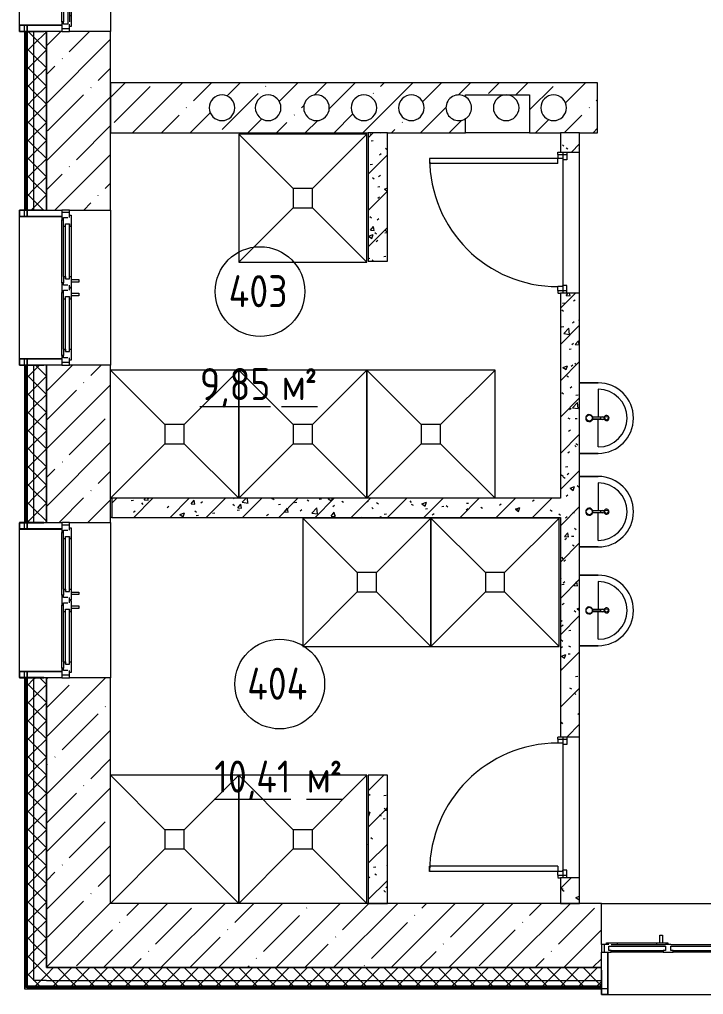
# Model space of a CAD drawing. Header units: millimetres. Extents: x -515342 to 330399, y -224905 to 507333.
# Drawn here: x -374977 to -369640, y 375319 to 382923 of the extents above; entities that cross this region are included whole.
import ezdxf

# ---------------------------------------------------------------- set-up
doc = ezdxf.new("R2010")
doc.units = ezdxf.units.MM
doc.linetypes.add('ASVP_Невидимые', pattern=[5, 3, -2])
doc.layers.get('0').update_dxf_attribs({"lineweight": 0})
for name, color, linetype, lineweight in [('_ Окна', 7, 'Continuous', 0), ('Витраж', 7, 'Continuous', 0), ('Двери', 7, 'Continuous', 0), ('Марки помещений', 7, 'Continuous', 0), ('Окна', 7, 'Continuous', 0), ('Перекрытие', 7, 'Continuous', 0), ('Сантехника', 7, 'Continuous', 0), ('Стены внутренние', 7, 'Continuous', 0), ('Стены наружные', 7, 'Continuous', 0), ('Стены несущие', 7, 'Continuous', 0), ('Стены отделка', 7, 'Continuous', 0), ('Стены перегородки', 7, 'Continuous', 0), ('Стены штриховка', 7, 'Continuous', 0)]:
    doc.layers.add(name, color=color, linetype=linetype, lineweight=lineweight)
doc.styles.add('GOST Common_1', font='', dxfattribs={"width": 0.9, "height": 250})
doc.styles.add('GOST Common_2', font='', dxfattribs={"width": 0.9, "height": 250})
doc.styles.get('GOST Common_1').set_extended_font_data('GOST Common')
doc.styles.get('GOST Common_2').set_extended_font_data('GOST Common')
pattern_1 = [(45, (0, 0), (-224.5064, 224.5064), []), (45, (224.5, 0), (-224.5064, 224.5064), [396.875, -79.375, 3.353, -76.022])]
pattern_2 = [(45, (0, 0), (-70.71068, 70.71068), []), (135, (0, 0), (-70.71068, -70.71068), [])]
pattern_3 = [(45, (-374461.89, 375834.49), (-141.4214, 141.4214), [])]
pattern_4 = [(50, (-374461.9, 375834.5), (364.368, -31.878), [38.1, -419.1]), (355, (-374461.9, 375834.5), (-70.486, 382.113), [30.48, -335.28]), (100.451, (-374431.53, 375831.83), (293.885, 350.233), [32.38, -356.18]), (46.184, (-374461.9, 375936.1), (542.158, -84.086), [57.15, -628.65]), (96.636, (-374416.7, 375929.1), (474.805, 494.855), [48.57, -534.27]), (351.184, (-374461.9, 375936.1), (474.81, 494.85), [45.72, -502.92]), (21, (-374411.1, 375910.7), (303.228, -204.53), [38.1, -419.1]), (326, (-374411.1, 375910.7), (123.604, 368.376), [30.48, -335.28]), (71.451, (-374385.82, 375893.64), (426.834, 163.843), [32.38, -356.18]), (37.5, (-374461.89, 375834.49), (6.1766, 169.1102), [16.764, -314.452, 16.764, -323.596, -336.55]), (37.5, (-374461.89, 375834.49), (6.1766, 169.1102), [-671.576, 16.764, -319.786]), (7.5, (-374461.89, 375834.49), (133.639, 200.3615), [16.764, -177.292, 16.764, -306.832, -128.27]), (7.5, (-374461.89, 375834.49), (133.639, 200.3615), [-517.652, 16.764, -111.506]), (327.5, (-374575.17, 375834.49), (271.1818, -11.4584), [16.764, -110.236, 16.764, -379.476, -525.78]), (327.5, (-374575.17, 375834.49), (271.1818, -11.4584), [-523.24, 16.764, -509.016]), (317.5, (-374625.97, 375834.5), (296.2585, 50.853), [16.764, -148.336, 16.764, -246.38, -373.38]), (317.5, (-374625.97, 375834.5), (296.2585, 50.853), [-428.244, 16.764, -356.616])]

# ---------------------------------------------------------------- blocks, each defined once
blk = doc.blocks.new('Окно_ПВХ_3Створки_1Фрамуга-верх - АР_Окно_ОП_1820_h_х1570_3ст2фр-в-9695280-О_АР_П_4__10_050_План 4 этажа')
at = {"layer": '_ Окна'}
for p, q in [((-729, 130), (-805, 130)), ((-805, 130), (-805, 70)), ((-785, 70), (-785, 130)), ((-747, 84), (-747, 116)), ((-747, 116), (-729, 116)), ((-305, 84), (-747, 84)), ((-729, 116), (-729, 130)), ((-323, 116), (-729, 116)), ((-247, 130), (-323, 130)), ((-323, 130), (-323, 116)), ((-323, 116), (-305, 116)), ((-305, 116), (-305, 84)), ((-265, 84), (-265, 116)), ((-265, 116), (-247, 116)), ((265, 84), (-265, 84)), ((-247, 116), (-247, 130)), ((247, 116), (-247, 116)), ((323, 130), (247, 130)), ((247, 130), (247, 116)), ((247, 116), (265, 116)), ((265, 116), (265, 84)), ((305, 84), (305, 116)), ((305, 116), (323, 116)), ((747, 84), (305, 84)), ((323, 116), (323, 130)), ((729, 116), (323, 116)), ((729, 130), (729, 116)), ((805, 130), (729, 130)), ((729, 116), (747, 116)), ((747, 116), (747, 84)), ((785, 70), (785, 130)), ((805, 70), (805, 130)), ((-805, 70), (-747, 70)), ((-765, 56), (-765, 70)), ((-680, 56), (-765, 56)), ((-680, 70), (-680, 56)), ((-372, 70), (-372, 56)), ((-287, 56), (-372, 56)), ((-305, 70), (-265, 70)), ((-287, 70), (-287, 56)), ((265, 70), (305, 70)), ((287, 56), (287, 70)), ((372, 56), (287, 56)), ((372, 70), (372, 56)), ((680, 70), (680, 56)), ((765, 56), (680, 56)), ((747, 70), (805, 70)), ((765, 70), (765, 56))]:
    blk.add_line(p, q, dxfattribs=at)
at = {"layer": 'Окна'}
for p, q in [((-729, 130), (-323, 130)), ((-247, 130), (247, 130)), ((323, 130), (729, 130)), ((-305, 70), (-729, 70)), ((-372, 56), (-680, 56)), ((-348.5, -4), (-348.5, 56)), ((-328.5, 56), (-328.5, -4)), ((265, 70), (-265, 70)), ((729, 70), (305, 70)), ((328.5, -4), (328.5, 56)), ((348.5, 56), (348.5, -4)), ((680, 56), (372, 56)), ((-328.5, -4), (-348.5, -4)), ((348.5, -4), (328.5, -4))]:
    blk.add_line(p, q, dxfattribs=at)
blk = doc.blocks.new('Окно_ПВХ_2Створки_1Фрамуга-верх - АР_Окно_ОП_1820_h_х11700_2ст1фр-в-9696407-О_АР_П_4__10_050_План 4 этажа')
at = {"layer": '_ Окна'}
for p, q in [((-529, 130), (-605, 130)), ((-605, 130), (-605, 70)), ((-585, 70), (-585, 130)), ((-547, 84), (-547, 116)), ((-547, 116), (-529, 116)), ((-529, 116), (-529, 130)), ((-480, 116), (-529, 116)), ((-498, 102), (-498, 70)), ((-480, 102), (-498, 102)), ((-498, 102), (-69, 102)), ((-480, 116), (-480, 102)), ((-87, 116), (-87, 102)), ((-87, 116), (-38, 116)), ((-87, 102), (-69, 102)), ((-69, 102), (-69, 70)), ((38, 130), (-38, 130)), ((-38, 130), (-38, 116)), ((-38, 116), (-20, 116)), ((-20, 116), (-20, 84)), ((20, 84), (20, 116)), ((20, 116), (38, 116)), ((38, 116), (38, 130)), ((87, 116), (38, 116)), ((69, 102), (69, 70)), ((87, 102), (69, 102)), ((69, 102), (498, 102)), ((87, 116), (87, 102)), ((480, 116), (480, 102)), ((480, 116), (529, 116)), ((480, 102), (498, 102)), ((498, 102), (498, 70)), ((529, 130), (529, 116)), ((605, 130), (529, 130)), ((529, 116), (547, 116)), ((547, 116), (547, 84)), ((585, 70), (585, 130)), ((605, 70), (605, 130)), ((-605, 70), (-547, 70)), ((-565, 56), (-565, 70)), ((-480, 56), (-565, 56)), ((-498, 70), (-480, 70)), ((-498, 70), (-69, 70)), ((-480, 70), (-480, 56)), ((-87, 70), (-87, 56)), ((-69, 70), (-87, 70)), ((-2, 56), (-87, 56)), ((-20, 70), (20, 70)), ((-2, 70), (-2, 56)), ((2, 56), (2, 70)), ((87, 56), (2, 56)), ((69, 70), (87, 70)), ((69, 70), (498, 70)), ((87, 70), (87, 56)), ((480, 70), (480, 56)), ((498, 70), (480, 70)), ((565, 56), (480, 56)), ((547, 70), (605, 70)), ((565, 70), (565, 56))]:
    blk.add_line(p, q, dxfattribs=at)
at = {"layer": 'Окна'}
for p, q in [((-529, 130), (-38, 130)), ((-480, 116), (-87, 116)), ((38, 130), (529, 130)), ((87, 116), (480, 116)), ((-87, 56), (-480, 56)), ((-63.5, -4), (-63.5, 56)), ((-43.5, 56), (-43.5, -4)), ((43.5, -4), (43.5, 56)), ((63.5, 56), (63.5, -4)), ((480, 56), (87, 56)), ((-43.5, -4), (-63.5, -4)), ((63.5, -4), (43.5, -4))]:
    blk.add_line(p, q, dxfattribs=at)
blk = doc.blocks.new('Прямоугольный импост - АР_Откос_Металлический_50х330 Белый Левый-V11-О_АР_П_4__10_050_План 4 этажа')
at = {"layer": 'Витраж'}
blk.add_line((9710.9, -515), (11220.9, -515), dxfattribs=at)
blk = doc.blocks.new('Прямоугольный импост - АР_Откос_Металлический_50х330 Белый Правый-V12-О_АР_П_4__10_050_План 4 этажа')
at = {"layer": 'Витраж', "lineweight": 18}
for p, q in [((-50, -40), (-50, 290)), ((-49, 290), (-49, -39)), ((-1, -39), (-1, 150)), ((-1, 150), (0, 150)), ((0, 150), (0, -40)), ((0, -40), (-50, -40)), ((-49, -39), (-1, -39))]:
    blk.add_line(p, q, dxfattribs=at)
blk = doc.blocks.new('Прямоугольный импост - АР_Откос_Металлический_50х330 Белый Левый-9898759-О_АР_П_4__10_050_План 4 этажа')
at = {"layer": 'Витраж'}
blk.add_line((-515, 2004.9), (-515, 3114.9), dxfattribs=at)
blk = doc.blocks.new('Прямоугольный импост - АР_Откос_Металлический_50х330 Белый Правый-V18-О_АР_П_4__10_050_План 4 этажа')
at = {"layer": 'Витраж', "lineweight": 18}
for p, q in [((-50, -290), (-50, 40)), ((-50, 40), (0, 40)), ((-1, 39), (-49, 39)), ((-49, 39), (-49, -290)), ((-1, -150), (-1, 39)), ((0, 40), (0, -150)), ((0, -150), (-1, -150))]:
    blk.add_line(p, q, dxfattribs=at)
blk = doc.blocks.new('Прямоугольный импост - АР_Откос_Металлический_50х330 Белый Левый-V19-О_АР_П_4__10_050_План 4 этажа')
at = {"layer": 'Витраж', "lineweight": 18}
for p, q in [((0, 40), (-50, 40)), ((-50, 40), (-50, -290)), ((-49, -290), (-49, 39)), ((-49, 39), (-1, 39)), ((-1, 39), (-1, -150)), ((0, -150), (0, 40)), ((-1, -150), (0, -150))]:
    blk.add_line(p, q, dxfattribs=at)
blk = doc.blocks.new('Прямоугольный импост - АР_Откос_Металлический_50х330 Коричневый Левый-9899772-О_АР_П_4__10_050_План 4 этажа')
at = {"layer": 'Витраж'}
blk.add_line((-515, 7044.7), (-515, 8554.7), dxfattribs=at)
blk = doc.blocks.new('Прямоугольный импост - АР_Откос_Металлический_50х330 Коричневый Правый-9899919-О_АР_П_4__10_050_План 4 этажа')
at = {"layer": 'Витраж', "lineweight": 18}
for p, q in [((-50, -290), (-50, 40)), ((-50, 40), (0, 40)), ((-1, 39), (-49, 39)), ((-49, 39), (-49, -290)), ((-1, -150), (-1, 39)), ((0, 40), (0, -150)), ((0, -150), (-1, -150))]:
    blk.add_line(p, q, dxfattribs=at)
blk = doc.blocks.new('СД_Люблино_Фасады_rvt-1-О_АР_П_4__10_050_План 4 этажа')
at = {"layer": 'Стены внутренние'}
h = blk.add_hatch(dxfattribs=at)
h.set_pattern_fill('FP_1', color=256, style=0, pattern_type=2)
h.set_pattern_definition(pattern_1)
h.paths.add_polyline_path([(195, -305), (195, 1954.9), (-305, 1954.9), (-305, -305)])
h.paths.add_polyline_path([(195, 3164.9), (195, 4392.4), (-305, 4392.4), (-305, 3164.9), (-75.6, 3164.9)])
h.paths.add_polyline_path([(195, 5602.4), (195, 6994.7), (-305, 6994.7), (-305, 5602.4), (-75.6, 5602.4)])
h.paths.add_polyline_path([(195, 8604.7), (195, 9989.9), (-305, 9989.9), (-305, 8604.7), (-75.6, 8604.7)])
h.paths.add_polyline_path([(195, 11199.9), (195, 12399.9), (-305, 12399.9), (-305, 11199.9), (-75.6, 11199.9)])
h.paths.add_polyline_path([(195, 13609.9), (195, 15405), (-305, 15405), (-305, 13609.9), (-75.6, 13609.9)])
h = blk.add_hatch(dxfattribs=at)
h.set_pattern_fill('FP_1', color=256, style=0, pattern_type=2)
h.set_pattern_definition(pattern_1)
h.paths.add_polyline_path([(16335, -305), (16335, 195), (15280, 195), (15280, -305)])
h.paths.add_polyline_path([(13670, -305), (13670, 195), (11270.9, 195), (11270.9, -305), (13207.7, -305)])
h.paths.add_polyline_path([(9660.9, -305), (9660.9, 195), (8440.9, 195), (8440.9, -305), (9631.5, -305)])
h.paths.add_polyline_path([(6566.1, -305), (6830.9, -305), (6830.9, 195), (5635.6, 195), (5635.6, -305), (6055.2, -305)])
h.paths.add_polyline_path([(4011.6, -305), (4025.6, -305), (4025.6, 195), (195, 195), (195, -305), (2989.8, -305)])
at = {"layer": 'Стены наружные'}
h = blk.add_hatch(dxfattribs=at)
h.set_pattern_fill('FP_2', color=256, style=0, pattern_type=2)
h.set_pattern_definition(pattern_2)
h.paths.add_polyline_path([(-455, -455), (-405, -455), (-405, 1954.9), (-455, 1954.9), (-455, 1520.6)])
h.paths.add_polyline_path([(-405, 3164.9), (-405, 4392.4), (-455, 4392.4), (-455, 3164.9)])
h.paths.add_polyline_path([(-405, 5602.4), (-405, 6994.7), (-455, 6994.7), (-455, 5602.4)])
h.paths.add_polyline_path([(-455, 8604.7), (-405, 8604.7), (-405, 9989.9), (-455, 9989.9), (-455, 8667.1)])
h.paths.add_polyline_path([(-455, 11199.9), (-405, 11199.9), (-405, 12399.9), (-455, 12399.9), (-455, 11525.7)])
h.paths.add_polyline_path([(-405, 13609.9), (-405, 16055), (-455, 16055), (-455, 13609.9)])
h = blk.add_hatch(dxfattribs=at)
h.set_pattern_fill('FP_2', color=256, style=0, pattern_type=2)
h.set_pattern_definition(pattern_2)
h.paths.add_polyline_path([(-405, -405), (-305, -405), (-305, 1954.9), (-405, 1954.9), (-405, 1520.6)])
h.paths.add_polyline_path([(-305, 3164.9), (-305, 4392.4), (-405, 4392.4), (-405, 3164.9), (-331.1, 3164.9)])
h.paths.add_polyline_path([(-331.1, 5602.4), (-305, 5602.4), (-305, 6994.7), (-405, 6994.7), (-405, 5602.4)])
h.paths.add_polyline_path([(-305, 8604.7), (-305, 9989.9), (-405, 9989.9), (-405, 8604.7), (-331.1, 8604.7)])
h.paths.add_polyline_path([(-305, 11199.9), (-305, 12399.9), (-405, 12399.9), (-405, 11199.9)])
h.paths.add_polyline_path([(-331.1, 13609.9), (-305, 13609.9), (-305, 16005), (-405, 16005), (-405, 13609.9)])
h = blk.add_hatch(dxfattribs=at)
h.set_pattern_fill('FP_2', color=256, style=0, pattern_type=2)
h.set_pattern_definition(pattern_2)
h.paths.add_polyline_path([(16335, -405), (16335, -305), (15280, -305), (15280, -405)])
h.paths.add_polyline_path([(13670, -405), (13670, -305), (11270.9, -305), (11270.9, -405), (13207.7, -405)])
h.paths.add_polyline_path([(9631.5, -405), (9660.9, -405), (9660.9, -305), (8440.9, -305), (8440.9, -405), (9120.6, -405)])
h.paths.add_polyline_path([(6830.9, -405), (6830.9, -305), (5635.6, -305), (5635.6, -405), (6566.1, -405)])
h.paths.add_polyline_path([(4025.6, -405), (4025.6, -305), (-305, -305), (-305, -405), (4011.6, -405)])
h = blk.add_hatch(dxfattribs=at)
h.set_pattern_fill('FP_2', color=256, style=0, pattern_type=2)
h.set_pattern_definition(pattern_2)
h.paths.add_polyline_path([(16435, -455), (16435, -405), (15280, -405), (15280, -450), (16335, -450), (16335, -455)])
h.paths.add_polyline_path([(-305, -455), (-305, -450), (4025.6, -450), (4025.6, -405), (-405, -405), (-405, -455)])
h.paths.add_polyline_path([(13207.7, -450), (13670, -450), (13670, -405), (11270.9, -405), (11270.9, -450), (12186, -450)])
h.paths.add_polyline_path([(9631.5, -450), (9660.9, -450), (9660.9, -405), (8440.9, -405), (8440.9, -450), (9120.6, -450)])
h.paths.add_polyline_path([(6830.9, -450), (6830.9, -405), (5635.6, -405), (5635.6, -450), (6566.1, -450)])
at = {"layer": 'Стены внутренние'}
for p, q in [((195, 8604.7), (195, 6994.7)), ((-475, 6995.5), (-475, 7043.9)), ((-455, 7043.9), (-455, 6995.7)), ((-475, 5553.3), (-475, 5601.6)), ((-455, 5601.4), (-455, 5553.3)), ((195, 5602.4), (195, 4392.4)), ((-475, 4393.2), (-475, 4441.6)), ((-455, 4441.6), (-455, 4393.4)), ((-475, 3115.8), (-475, 3164.1)), ((-455, 3163.9), (-455, 3115.8)), ((195, 3164.9), (195, 1954.9)), ((-475, 1955.7), (-475, 2004.1)), ((-455, 2004.1), (-455, 1955.9)), ((4025.6, 195), (5635.6, 195)), ((4074.8, -470), (4026.4, -470))]:
    blk.add_line(p, q, dxfattribs=at)
at = {"layer": 'Стены наружные'}
for p, q in [((-455, 6995.7), (-455, 7043.9)), ((-455, 5553.3), (-455, 5601.4)), ((-455, 4393.4), (-455, 4441.6)), ((-455, 3115.8), (-455, 3163.9)), ((-455, 1955.9), (-455, 2004.1))]:
    blk.add_line(p, q, dxfattribs=at)
at = {"layer": 'Стены несущие'}
for p, q in [((-185, 6994.7), (-305, 6994.7)), ((-305, 6994.7), (-305, 5602.4)), ((-305, 5602.4), (-305, 6994.7)), ((195, 6994.7), (-125, 6994.7)), ((195, 5602.4), (195, 6994.7)), ((-305, 5602.4), (-185, 5602.4)), ((-125, 5602.4), (195, 5602.4)), ((-185, 4392.4), (-305, 4392.4)), ((-305, 4392.4), (-305, 3164.9)), ((-305, 3164.9), (-305, 4392.4)), ((195, 4392.4), (-125, 4392.4)), ((195, 3164.9), (195, 4392.4)), ((-305, 3164.9), (-185, 3164.9)), ((-125, 3164.9), (195, 3164.9)), ((-185, 1954.9), (-305, 1954.9)), ((-305, 1954.9), (-305, -305)), ((-305, -305), (-305, 1954.9)), ((195, 1954.9), (-125, 1954.9)), ((195, 195), (195, 1954.9)), ((4025.6, 195), (195, 195)), ((4025.6, -125), (4025.6, 195)), ((4025.6, -305), (4025.6, -185)), ((-305, -305), (195, -305)), ((195, -305), (4025.6, -305)), ((4025.6, -305), (195, -305))]:
    blk.add_line(p, q, dxfattribs=at)
at = {"layer": 'Стены отделка', "lineweight": 9}
for p, q in [((-465, 6994.7), (-475, 6994.7)), ((-475, 6994.7), (-475, 5602.4)), ((-455, 6994.7), (-465, 6994.7)), ((-405, 6994.7), (-455, 6994.7)), ((-455, 6994.7), (-455, 5602.4)), ((-455, 5602.4), (-455, 6994.7)), ((-305, 6994.7), (-405, 6994.7)), ((-475, 5602.4), (-465, 5602.4)), ((-465, 5602.4), (-455, 5602.4)), ((-455, 5602.4), (-405, 5602.4)), ((-405, 5602.4), (-305, 5602.4)), ((-465, 4392.4), (-475, 4392.4)), ((-475, 4392.4), (-475, 3164.9)), ((-455, 4392.4), (-465, 4392.4)), ((-405, 4392.4), (-455, 4392.4)), ((-455, 4392.4), (-455, 3164.9)), ((-455, 3164.9), (-455, 4392.4)), ((-305, 4392.4), (-405, 4392.4)), ((-475, 3164.9), (-465, 3164.9)), ((-465, 3164.9), (-455, 3164.9)), ((-455, 3164.9), (-405, 3164.9)), ((-405, 3164.9), (-305, 3164.9)), ((-465, 1954.9), (-475, 1954.9)), ((-475, 1954.9), (-475, -470)), ((-455, 1954.9), (-465, 1954.9)), ((-405, 1954.9), (-455, 1954.9)), ((-455, 1954.9), (-455, -455)), ((-455, -450), (-455, 1954.9)), ((-305, 1954.9), (-405, 1954.9)), ((195, -305), (-305, -305)), ((4025.6, -405), (4025.6, -305)), ((-305, -450), (-455, -450)), ((-455, -455), (-405, -455)), ((-405, -455), (-305, -455)), ((-305, -455), (-305, -450)), ((4025.6, -450), (4025.6, -405)), ((4025.6, -460), (4025.6, -450)), ((-475, -470), (-465, -470)), ((-465, -470), (-455, -470)), ((-455, -470), (4025.6, -470)), ((4025.6, -470), (4025.6, -460))]:
    blk.add_line(p, q, dxfattribs=at)
at = {"layer": 'Стены штриховка'}
for p, q in [((-465, 6994.7), (-465, 5602.4)), ((-405, 6994.7), (-405, 5602.4)), ((-465, 4392.4), (-465, 3164.9)), ((-405, 4392.4), (-405, 3164.9)), ((-465, 1954.9), (-465, -460)), ((-405, 1954.9), (-405, -405)), ((-305, -405), (-405, -405)), ((-305, -405), (4025.6, -405)), ((-305, -450), (4025.6, -450)), ((4025.6, -450), (-305, -450)), ((-455, -460), (-465, -460)), ((-455, -460), (4025.6, -460))]:
    blk.add_line(p, q, dxfattribs=at)
at = {"layer": 'Витраж', "lineweight": 9}
for name, p in [('Прямоугольный импост - АР_Откос_Металлический_50х330 Коричневый Левый-9899772-О_АР_П_4__10_050_План 4 этажа', (0, 0)), ('Прямоугольный импост - АР_Откос_Металлический_50х330 Белый Левый-9898759-О_АР_П_4__10_050_План 4 этажа', (0, 2437.5)), ('Прямоугольный импост - АР_Откос_Металлический_50х330 Белый Левый-9898759-О_АР_П_4__10_050_План 4 этажа', (0, 0)), ('Прямоугольный импост - АР_Откос_Металлический_50х330 Белый Левый-V11-О_АР_П_4__10_050_План 4 этажа', (-5635.3, 0))]:
    blk.add_blockref(name, p, dxfattribs=at)
at = {"layer": 'Витраж', "lineweight": 9, "extrusion": (0, 0, -1), "rotation": 270.0000000000001}
for name, p in [('Прямоугольный импост - АР_Откос_Металлический_50х330 Коричневый Правый-9899919-О_АР_П_4__10_050_План 4 этажа', (475, 6994.7)), ('Прямоугольный импост - АР_Откос_Металлический_50х330 Белый Правый-V18-О_АР_П_4__10_050_План 4 этажа', (475, 4392.4)), ('Прямоугольный импост - АР_Откос_Металлический_50х330 Белый Правый-V18-О_АР_П_4__10_050_План 4 этажа', (475, 1954.9))]:
    blk.add_blockref(name, p, dxfattribs=at)
at = {"layer": 'Витраж', "lineweight": 9, "rotation": 89.99999999999991}
for p in [(-475, 5602.4), (-475, 3164.9)]:
    blk.add_blockref('Прямоугольный импост - АР_Откос_Металлический_50х330 Белый Левый-V19-О_АР_П_4__10_050_План 4 этажа', p, dxfattribs=at)
at = {"layer": 'Витраж', "lineweight": 9, "extrusion": (0, 0, -1)}
blk.add_blockref('Прямоугольный импост - АР_Откос_Металлический_50х330 Белый Правый-V12-О_АР_П_4__10_050_План 4 этажа', (-4025.6, -475), dxfattribs=at)
at = {"layer": 'Окна', "lineweight": 9}
for name, p, rotation in [('Окно_ПВХ_3Створки_1Фрамуга-верх - АР_Окно_ОП_1820_h_х1570_3ст2фр-в-9695280-О_АР_П_4__10_050_План 4 этажа', (-55, 7799.7), 89.99999999999977), ('Окно_ПВХ_2Створки_1Фрамуга-верх - АР_Окно_ОП_1820_h_х11700_2ст1фр-в-9696407-О_АР_П_4__10_050_План 4 этажа', (-55, 4997.4), 89.99999999999977), ('Окно_ПВХ_2Створки_1Фрамуга-верх - АР_Окно_ОП_1820_h_х11700_2ст1фр-в-9696407-О_АР_П_4__10_050_План 4 этажа', (-55, 2559.9), 89.99999999999977), ('Окно_ПВХ_3Створки_1Фрамуга-верх - АР_Окно_ОП_1820_h_х1570_3ст2фр-в-9695280-О_АР_П_4__10_050_План 4 этажа', (4830.6, -55), 180)]:
    blk.add_blockref(name, p, dxfattribs=dict(at, rotation=rotation))
blk = doc.blocks.new('Трап - АР_Сантехнические приборы_Трап_1000х1000-9138324-О_АР_П_4__10_050_План 4 этажа')
at = {"layer": 'Сантехника'}
for p, q in [((-75, 75), (-500, 500)), ((75, 75), (500, 500)), ((500, -500), (500, 500)), ((75, 75), (-75, 75)), ((-75, 75), (-75, -75)), ((75, -75), (75, 75)), ((-75, -75), (-500, -500)), ((-75, -75), (75, -75)), ((75, -75), (500, -500)), ((-500, -500), (500, -500))]:
    blk.add_line(p, q, dxfattribs=at)
blk = doc.blocks.new('Дверь_Деревянная_1 полотно - АР_Дверь_Санузел_1000х2000h_полотно__Г_Л-9060337-О_АР_П_4__10_050_План 4 этажа')
at = {"layer": 'Двери', "lineweight": 18}
for p, q in [((500, 1095), (460, 1095)), ((460, 95), (460, 1095)), ((500, 95), (500, 1095)), ((-530, 95), (-500, 95)), ((-530, 95), (-530, 25)), ((-500, 55), (-500, 95)), ((460, 95), (500, 95)), ((530, 95), (500, 95)), ((500, 55), (500, 95)), ((530, 95), (530, 25)), ((-530, 25), (-490, 25)), ((-500, 55), (-490, 55)), ((-490, 25), (-490, 55)), ((500, 55), (490, 55)), ((490, 25), (490, 55)), ((530, 25), (490, 25))]:
    blk.add_line(p, q, dxfattribs=at)
at = {"layer": 'Двери', "linetype": 'ASVP_Невидимые', "lineweight": 18}
for p, q in [((-550, 95), (-550, 75)), ((-530, 95), (-550, 95)), ((530, 95), (550, 95)), ((550, 95), (550, 75)), ((-550, 25), (-530, 25)), ((550, 25), (530, 25))]:
    blk.add_line(p, q, dxfattribs=at)
at = {"layer": 'Двери', "lineweight": 18}
blk.add_arc((500, 95), 1000, 90, 180, dxfattribs=at)
blk = doc.blocks.new('Трап - АР_Сантехнические приборы_Трап_1000х1000-V28-О_АР_П_4__10_050_План 4 этажа')
at = {"layer": 'Сантехника'}
for p, q in [((500, 500), (-500, 500)), ((-500, 500), (-500, -500)), ((-75, 75), (-500, 500)), ((75, 75), (500, 500)), ((500, -500), (500, 500)), ((75, 75), (-75, 75)), ((-75, 75), (-75, -75)), ((75, -75), (75, 75)), ((-75, -75), (-500, -500)), ((-75, -75), (75, -75)), ((75, -75), (500, -500)), ((-500, -500), (500, -500))]:
    blk.add_line(p, q, dxfattribs=at)
blk = doc.blocks.new('Трап - АР_Сантехнические приборы_Трап_1000х1000-V29-О_АР_П_4__10_050_План 4 этажа')
at = {"layer": 'Сантехника'}
for p, q in [((-500, 500), (-500, 490)), ((-75, 75), (-500, 500)), ((75, 75), (500, 500)), ((500, -500), (500, 500)), ((75, 75), (-75, 75)), ((-75, 75), (-75, -75)), ((75, -75), (75, 75)), ((-75, -75), (-500, -500)), ((-75, -75), (75, -75)), ((75, -75), (500, -500)), ((-500, -500), (500, -500))]:
    blk.add_line(p, q, dxfattribs=at)
blk = doc.blocks.new('Трап - АР_Сантехнические приборы_Трап_1000х1000-V30-О_АР_П_4__10_050_План 4 этажа')
at = {"layer": 'Сантехника'}
for p, q in [((500, 500), (-500, 500)), ((-75, 75), (-500, 500)), ((75, 75), (500, 500)), ((500, -500), (500, 500)), ((75, 75), (-75, 75)), ((-75, 75), (-75, -75)), ((75, -75), (75, 75)), ((-75, -75), (-500, -500)), ((-75, -75), (75, -75)), ((75, -75), (500, -500)), ((-500, -500), (500, -500))]:
    blk.add_line(p, q, dxfattribs=at)
blk = doc.blocks.new('Дверь_Деревянная_1 полотно - АР_Дверь_Санузел_1000х2000h_полотно__Г_Пр-8738115-О_АР_П_4__10_050_План 4 этажа')
at = {"layer": 'Двери', "lineweight": 18}
for p, q in [((-500, 95), (-500, 1095)), ((-500, 1095), (-460, 1095)), ((-460, 95), (-460, 1095)), ((-530, 95), (-500, 95)), ((-530, 95), (-530, 25)), ((-500, 55), (-500, 95)), ((-460, 95), (-500, 95)), ((530, 95), (500, 95)), ((500, 55), (500, 95)), ((530, 95), (530, 25)), ((-530, 25), (-490, 25)), ((-500, 55), (-490, 55)), ((-490, 25), (-490, 55)), ((500, 55), (490, 55)), ((490, 25), (490, 55)), ((530, 25), (490, 25))]:
    blk.add_line(p, q, dxfattribs=at)
at = {"layer": 'Двери', "linetype": 'ASVP_Невидимые', "lineweight": 18}
for p, q in [((-550, 95), (-550, 75)), ((-530, 95), (-550, 95)), ((530, 95), (550, 95)), ((550, 95), (550, 75)), ((-550, 25), (-530, 25)), ((550, 25), (530, 25))]:
    blk.add_line(p, q, dxfattribs=at)
at = {"layer": 'Двери', "lineweight": 18}
blk.add_arc((-500, 95), 1000, 0, 90, dxfattribs=at)
blk = doc.blocks.new('2D_Раковина - АР_Сантехнические приборы_Раковина 550х420-8920611-О_АР_П_4__10_050_План 4 этажа')
at = {"layer": 'Сантехника'}
for p, q in [((-119.1, 175.6), (-119.1, 256.9)), ((-115.1, 241), (-115.1, 174.6)), ((-103.1, 241), (-115.1, 241)), ((-103.1, 174.6), (-103.1, 241)), ((-99.1, 256.9), (-99.1, 175.6)), ((-384.1, 220), (-384.1, 75)), ((-384.1, 75), (-384.1, 220)), ((-334.1, 220), (-119.1, 220)), ((115.9, 220), (-99.1, 220)), ((165.9, 75), (165.9, 220)), ((165.9, 220), (165.9, 75))]:
    blk.add_line(p, q, dxfattribs=at)
for centre, radius in [((-109.1, 285), 13.3), ((-109.1, 150), 24.5)]:
    blk.add_circle(centre, radius, dxfattribs=at)
for centre, radius, start, end in [((-109.1, 220), 275, 360, 180), ((-109.1, 220), 275, 360, 180), ((-109.1, 220), 225, 0, 180), ((-109.1, 285), 20, 284.14377, 255.85623), ((-109.1, 256.9), 10, 0, 180), ((-109.1, 150), 27.5, 102.60426, 77.39774), ((-109.1, 150), 25.3, 76.29328, 103.7089)]:
    blk.add_arc(centre, radius, start, end, dxfattribs=at)
blk = doc.blocks.new('ASVP_Марка_Помещение_ДваЗначения - Номер Площадь-685795-О_АР_П_4__10_050_План 4 этажа')
at = {"layer": 'Марки помещений'}
blk.add_circle((0, 0), 3.5, dxfattribs=at)

msp = doc.modelspace()

# ---------------------------------------------------------------- hatches: boundary and pattern name
at = {"layer": 'Стены внутренние'}
h = msp.add_hatch(dxfattribs=at)
h.set_pattern_fill('FP_1', color=256, style=0, pattern_type=2)
h.set_pattern_definition([(45, (-374461.9, 375834.5), (-224.506, 224.506), []), (45, (-374237.38, 375834.5), (-224.506, 224.506), [396.875, -79.375, 3.353, -76.022])])
h.paths.add_polyline_path([(-374266.8897, 382039.4886), (-371496.8897, 382039.4886), (-371496.8897, 382149.602), (-371529.6549, 382136.5286), (-371564.921, 382135.646), (-371598.2991, 382147.064), (-371625.6355, 382169.3619), (-371643.5283, 382199.7646), (-371649.7506, 382234.4886), (-371643.5283, 382269.2125), (-371625.6355, 382299.6152), (-371598.2991, 382321.9131), (-371564.921, 382333.3312), (-371529.6549, 382332.4486), (-371496.8897, 382319.3751), (-371496.8897, 382334.4886), (-370996.8897, 382334.4886), (-370996.8897, 382039.4886), (-370466.8897, 382039.4886), (-370466.8897, 382429.4886), (-374266.8897, 382429.4886), (-374266.8897, 382357.6245)])
h.paths.add_polyline_path([(-370792.3858, 382136.0078), (-370827.1154, 382136.0078), (-370859.7506, 382147.886), (-370886.3551, 382170.2098), (-370903.7199, 382200.2865), (-370909.7506, 382234.4886), (-370903.7199, 382268.6906), (-370886.3551, 382298.7673), (-370859.7506, 382321.0911), (-370827.1154, 382332.9693), (-370792.3858, 382332.9693), (-370759.7506, 382321.0911), (-370733.1462, 382298.7673), (-370715.7814, 382268.6906), (-370709.7506, 382234.4886), (-370715.7814, 382200.2865), (-370733.1462, 382170.2098), (-370759.7506, 382147.886)])
h.paths.add_polyline_path([(-373414.2545, 382136.0078), (-373446.8897, 382147.886), (-373473.4942, 382170.2098), (-373490.859, 382200.2865), (-373496.8897, 382234.4886), (-373490.859, 382268.6906), (-373473.4942, 382298.7673), (-373446.8897, 382321.0911), (-373414.2545, 382332.9693), (-373379.5249, 382332.9693), (-373346.8897, 382321.0911), (-373320.2853, 382298.7673), (-373302.9205, 382268.6906), (-373296.8897, 382234.4886), (-373302.9205, 382200.2865), (-373320.2853, 382170.2098), (-373346.8897, 382147.886), (-373379.5249, 382136.0078)])
h.paths.add_polyline_path([(-371902.3858, 382136.0078), (-371937.1154, 382136.0078), (-371969.7506, 382147.886), (-371996.3551, 382170.2098), (-372013.7199, 382200.2865), (-372019.7506, 382234.4886), (-372013.7199, 382268.6906), (-371996.3551, 382298.7673), (-371969.7506, 382321.0911), (-371937.1154, 382332.9693), (-371902.3858, 382332.9693), (-371869.7506, 382321.0911), (-371843.1462, 382298.7673), (-371825.7814, 382268.6906), (-371819.7506, 382234.4886), (-371825.7814, 382200.2865), (-371843.1462, 382170.2098), (-371869.7506, 382147.886)])
h.paths.add_polyline_path([(-372272.3858, 382136.0078), (-372307.1154, 382136.0078), (-372339.7506, 382147.886), (-372366.3551, 382170.2098), (-372383.7199, 382200.2865), (-372389.7506, 382234.4886), (-372383.7199, 382268.6906), (-372366.3551, 382298.7673), (-372339.7506, 382321.0911), (-372307.1154, 382332.9693), (-372272.3858, 382332.9693), (-372238.4583, 382320.0067), (-372213.1462, 382298.7673), (-372195.7814, 382268.6906), (-372189.7506, 382234.4886), (-372195.7814, 382200.2865), (-372213.1462, 382170.2098), (-372239.7506, 382147.886)])
h.paths.add_polyline_path([(-373019.5249, 382136.0078), (-373054.2545, 382136.0078), (-373086.8897, 382147.886), (-373113.4942, 382170.2098), (-373130.859, 382200.2865), (-373136.8897, 382234.4886), (-373130.859, 382268.6906), (-373113.4942, 382298.7673), (-373086.8897, 382321.0911), (-373054.2545, 382332.9693), (-373019.5249, 382332.9693), (-372986.8897, 382321.0911), (-372960.2853, 382298.7673), (-372942.9205, 382268.6906), (-372936.8897, 382234.4886), (-372942.9205, 382200.2865), (-372960.2853, 382170.2098), (-372986.8897, 382147.886), (-373004.806, 382141.365)])
h.paths.add_polyline_path([(-372642.3858, 382136.0078), (-372677.1154, 382136.0078), (-372709.7506, 382147.886), (-372736.3551, 382170.2098), (-372753.7199, 382200.2865), (-372759.7506, 382234.4886), (-372753.7199, 382268.6906), (-372736.3551, 382298.7673), (-372709.7506, 382321.0911), (-372677.1154, 382332.9693), (-372642.3858, 382332.9693), (-372609.7506, 382321.0911), (-372583.1462, 382298.7673), (-372565.7814, 382268.6906), (-372559.7506, 382234.4886), (-372565.7814, 382200.2865), (-372583.1462, 382170.2098), (-372609.7506, 382147.886)])
h = msp.add_hatch(dxfattribs=at)
h.set_pattern_fill('FP_3', color=256, style=0, pattern_type=2)
h.set_pattern_definition(pattern_3)
h.paths.add_polyline_path([(-372106.8897, 381039.4886), (-372106.8897, 382039.4886), (-372256.8897, 382039.4886), (-372256.8897, 381039.4886)])
h = msp.add_hatch(dxfattribs=at)
h.set_pattern_fill('FP_4', color=256, style=0, pattern_type=2)
h.set_pattern_definition(pattern_4)
h.paths.add_polyline_path([(-372106.8897, 381039.4886), (-372106.8897, 382039.4886), (-372256.8897, 382039.4886), (-372256.8897, 381039.4886)])
h = msp.add_hatch(dxfattribs=at)
h.set_pattern_fill('FP_3', color=256, style=0, pattern_type=2)
h.set_pattern_definition(pattern_3)
h.paths.add_polyline_path([(-370606.8897, 376029.4886), (-370606.8897, 376229.4886), (-370756.8897, 376229.4886), (-370756.8897, 376029.4886)])
h.paths.add_polyline_path([(-370756.8897, 377329.4886), (-370606.8897, 377329.4886), (-370606.8897, 380789.4886), (-370756.8897, 380789.4886), (-370756.8897, 377355.0986)])
h.paths.add_polyline_path([(-370606.8897, 381889.4886), (-370606.8897, 382039.4886), (-370756.8897, 382039.4886), (-370756.8897, 381889.4886)])
h = msp.add_hatch(dxfattribs=at)
h.set_pattern_fill('FP_4', color=256, style=0, pattern_type=2)
h.set_pattern_definition(pattern_4)
h.paths.add_polyline_path([(-370606.8897, 376029.4886), (-370606.8897, 376229.4886), (-370756.8897, 376229.4886), (-370756.8897, 376029.4886)])
h.paths.add_polyline_path([(-370756.8897, 377329.4886), (-370606.8897, 377329.4886), (-370606.8897, 380789.4886), (-370756.8897, 380789.4886), (-370756.8897, 377355.0986)])
h.paths.add_polyline_path([(-370606.8897, 381889.4886), (-370606.8897, 382039.4886), (-370756.8897, 382039.4886), (-370756.8897, 381889.4886)])
h = msp.add_hatch(dxfattribs=at)
h.set_pattern_fill('FP_3', color=256, style=0, pattern_type=2)
h.set_pattern_definition(pattern_3)
h.paths.add_polyline_path([(-370756.8897, 379039.4286), (-370756.8897, 379189.4286), (-374256.8897, 379189.4286), (-374256.8897, 379039.4286), (-371472.1107, 379039.4286)])
h = msp.add_hatch(dxfattribs=at)
h.set_pattern_fill('FP_4', color=256, style=0, pattern_type=2)
h.set_pattern_definition(pattern_4)
h.paths.add_polyline_path([(-370756.8897, 379039.4286), (-370756.8897, 379189.4286), (-374256.8897, 379189.4286), (-374256.8897, 379039.4286), (-371472.1107, 379039.4286)])
h = msp.add_hatch(dxfattribs=at)
h.set_pattern_fill('FP_3', color=256, style=0, pattern_type=2)
h.set_pattern_definition(pattern_3)
h.paths.add_polyline_path([(-372106.8897, 376029.4886), (-372106.8897, 377029.4886), (-372256.8897, 377029.4886), (-372256.8897, 376029.4886)])
h = msp.add_hatch(dxfattribs=at)
h.set_pattern_fill('FP_4', color=256, style=0, pattern_type=2)
h.set_pattern_definition(pattern_4)
h.paths.add_polyline_path([(-372106.8897, 376029.4886), (-372106.8897, 377029.4886), (-372256.8897, 377029.4886), (-372256.8897, 376029.4886)])

# ---------------------------------------------------------------- linework, layer by layer
at = {"layer": 'Перекрытие'}
for p, q in [((-370736.8897, 381889.4886), (-370736.8897, 380789.4886)), ((-370606.8897, 380789.4886), (-370606.8897, 381889.4886)), ((-374266.8897, 379189.4286), (-374256.8897, 379189.4286)), ((-374256.8897, 379039.4286), (-374266.8897, 379039.4286)), ((-370736.8897, 377329.4886), (-370736.8897, 376229.4886)), ((-370606.8897, 376229.4886), (-370606.8897, 377329.4886))]:
    msp.add_line(p, q, dxfattribs=at)
at = {"layer": 'Стены внутренние'}
msp.add_line((-370996.8897, 382039.4886), (-371496.8897, 382039.4886), dxfattribs=at)
for centre, start, end in [((-371549.7506, 382234.4886), 0, 58.0884812), ((-371179.7506, 382234.4886), 90, 180), ((-371179.7506, 382234.4886), 0, 90), ((-371549.7506, 382234.4886), 301.9115188, 0), ((-371179.7506, 382234.4886), 180, 0)]:
    msp.add_arc(centre, 100, start, end, dxfattribs=at)
at = {"layer": 'Стены несущие'}
for p, q in [((-370466.8897, 382429.4886), (-374266.8897, 382429.4886)), ((-374266.8897, 382429.4886), (-374266.8897, 382039.4886)), ((-370466.8897, 382039.4886), (-370466.8897, 382429.4886)), ((-371496.8897, 382319.3751), (-371496.8897, 382334.4886)), ((-371496.8897, 382334.4886), (-370996.8897, 382334.4886)), ((-370996.8897, 382334.4886), (-370996.8897, 382039.4886)), ((-371496.8897, 382039.4886), (-371496.8897, 382149.602)), ((-374266.8897, 382039.4886), (-372256.8897, 382039.4886)), ((-372106.8897, 382039.4886), (-371496.8897, 382039.4886)), ((-370996.8897, 382039.4886), (-370756.8897, 382039.4886)), ((-370606.8897, 382039.4886), (-370466.8897, 382039.4886))]:
    msp.add_line(p, q, dxfattribs=at)
for centre, start, end in [((-373396.8897, 382234.4886), 0, 180), ((-373036.8897, 382234.4886), 0, 180), ((-372659.7506, 382234.4886), 0, 180), ((-372289.7506, 382234.4886), 0, 180), ((-371919.7506, 382234.4886), 0, 180), ((-371549.7506, 382234.4886), 58.0884812, 180), ((-370809.7506, 382234.4886), 0, 180), ((-373396.8897, 382234.4886), 180, 0), ((-373036.8897, 382234.4886), 180, 0), ((-372659.7506, 382234.4886), 180, 0), ((-372289.7506, 382234.4886), 180, 0), ((-371919.7506, 382234.4886), 180, 0), ((-371549.7506, 382234.4886), 180, 301.9115188), ((-370809.7506, 382234.4886), 180, 0)]:
    msp.add_arc(centre, 100, start, end, dxfattribs=at)
at = {"layer": 'Стены перегородки'}
for p, q in [((-372256.8897, 382039.4886), (-372256.8897, 381039.4886)), ((-372106.8897, 381039.4886), (-372106.8897, 382039.4886)), ((-370756.8897, 382039.4886), (-370756.8897, 381889.4886)), ((-370606.8897, 381889.4886), (-370606.8897, 382039.4886)), ((-370756.8897, 381889.4886), (-370606.8897, 381889.4886)), ((-372256.8897, 381039.4886), (-372106.8897, 381039.4886)), ((-370756.8897, 380789.4886), (-370756.8897, 379189.4286)), ((-370606.8897, 380789.4886), (-370756.8897, 380789.4886)), ((-370606.8897, 377329.4886), (-370606.8897, 380789.4886)), ((-370756.8897, 379189.4286), (-374256.8897, 379189.4286)), ((-374256.8897, 379189.4286), (-374256.8897, 379039.4286)), ((-374256.8897, 379039.4286), (-370756.8897, 379039.4286)), ((-370756.8897, 379039.4286), (-370756.8897, 377329.4886)), ((-370756.8897, 377329.4886), (-370606.8897, 377329.4886)), ((-372256.8897, 377029.4886), (-372256.8897, 376029.4886)), ((-372106.8897, 377029.4886), (-372256.8897, 377029.4886)), ((-372106.8897, 376029.4886), (-372106.8897, 377029.4886)), ((-370756.8897, 376229.4886), (-370756.8897, 376029.4886)), ((-370606.8897, 376229.4886), (-370756.8897, 376229.4886)), ((-370606.8897, 376029.4886), (-370606.8897, 376229.4886)), ((-372256.8897, 376029.4886), (-372106.8897, 376029.4886)), ((-370756.8897, 376029.4886), (-370606.8897, 376029.4886))]:
    msp.add_line(p, q, dxfattribs=at)
at = {"layer": 'Стены штриховка'}
for p, q in [((-372106.8897, 382039.4886), (-372256.8897, 382039.4886)), ((-370606.8897, 382039.4886), (-370756.8897, 382039.4886))]:
    msp.add_line(p, q, dxfattribs=at)

# ---------------------------------------------------------------- block references
msp.add_blockref('СД_Люблино_Фасады_rvt-1-О_АР_П_4__10_050_План 4 этажа', (-374461.8897, 375834.4886))
at = {"layer": 'Двери', "rotation": 90}
for name, p in [('Дверь_Деревянная_1 полотно - АР_Дверь_Санузел_1000х2000h_полотно__Г_Л-9060337-О_АР_П_4__10_050_План 4 этажа', (-370681.8897, 381339.4886)), ('Дверь_Деревянная_1 полотно - АР_Дверь_Санузел_1000х2000h_полотно__Г_Пр-8738115-О_АР_П_4__10_050_План 4 этажа', (-370681.8897, 376779.4886))]:
    msp.add_blockref(name, p, dxfattribs=at)
at = {"layer": 'Марки помещений', "xscale": 99.99999999999993, "yscale": 99.99999999999993, "zscale": 99.99999999999993}
for p in [(-373100.2234, 380801.2925), (-372946.6031, 377740.7031)]:
    msp.add_blockref('ASVP_Марка_Помещение_ДваЗначения - Номер Площадь-685795-О_АР_П_4__10_050_План 4 этажа', p, dxfattribs=at)
at = {"layer": 'Сантехника'}
for name, p, rotation in [('Трап - АР_Сантехнические приборы_Трап_1000х1000-V28-О_АР_П_4__10_050_План 4 этажа', (-372766.8897, 381529.4886), 90.00000000000007), ('Трап - АР_Сантехнические приборы_Трап_1000х1000-V29-О_АР_П_4__10_050_План 4 этажа', (-373766.8897, 379689.4286), 90.00000000000007), ('Трап - АР_Сантехнические приборы_Трап_1000х1000-V30-О_АР_П_4__10_050_План 4 этажа', (-372766.8897, 379689.4286), 90.00000000000007), ('Трап - АР_Сантехнические приборы_Трап_1000х1000-V30-О_АР_П_4__10_050_План 4 этажа', (-371766.8897, 379689.4286), 90.00000000000007), ('2D_Раковина - АР_Сантехнические приборы_Раковина 550х420-8920611-О_АР_П_4__10_050_План 4 этажа', (-370681.8897, 379705.354), 270), ('2D_Раковина - АР_Сантехнические приборы_Раковина 550х420-8920611-О_АР_П_4__10_050_План 4 этажа', (-370681.8897, 378975.384), 270), ('Трап - АР_Сантехнические приборы_Трап_1000х1000-V28-О_АР_П_4__10_050_План 4 этажа', (-372266.8897, 378534.4886), 90.00000000000007), ('Трап - АР_Сантехнические приборы_Трап_1000х1000-V28-О_АР_П_4__10_050_План 4 этажа', (-371266.8897, 378534.4886), 90.00000000000007), ('2D_Раковина - АР_Сантехнические приборы_Раковина 550х420-8920611-О_АР_П_4__10_050_План 4 этажа', (-370681.8897, 378205.354), 270), ('Трап - АР_Сантехнические приборы_Трап_1000х1000-9138324-О_АР_П_4__10_050_План 4 этажа', (-373766.8897, 376529.4886), 90.00000000000007), ('Трап - АР_Сантехнические приборы_Трап_1000х1000-V30-О_АР_П_4__10_050_План 4 этажа', (-372766.8897, 376529.4886), 90.00000000000007)]:
    msp.add_blockref(name, p, dxfattribs=dict(at, rotation=rotation))

# ---------------------------------------------------------------- texts
at = {"layer": 'Марки помещений', "char_height": 250, "attachment_point": 1}
for s, insert, width, style in [('403', (-373345.0307, 380929.0176), 606.07575, 'GOST Common_1'), ('\\L9,85 ', (-373569.1169, 380204.4871), 772.025062, 'GOST Common_1'), ('\\L\\fGOST Common|b0|i0|c238|p34|;\\W.9;\\L²', (-372753.5387, 380204.4871), 165.949312, 'GOST Common_2'), ('\\L\\fGOST Common|b0|i0|c204|p34|;\\W.9;\\Lм', (-372932.1325, 380204.4871), 216.455625, 'GOST Common_1'), ('404', (-373200.4103, 377868.4281), 627.721312, 'GOST Common_1'), ('\\L10,41 ', (-373457.3466, 377143.8976), 873.037687, 'GOST Common_1'), ('\\L\\fGOST Common|b0|i0|c238|p34|;\\W.9;\\L²', (-372558.4247, 377143.8976), 165.949312, 'GOST Common_2'), ('\\L\\fGOST Common|b0|i0|c204|p34|;\\W.9;\\Lм', (-372737.0184, 377143.8976), 216.455625, 'GOST Common_1')]:
    msp.add_mtext(s, dxfattribs=dict(at, insert=insert, width=width, style=style))

doc.saveas('drawing.dxf')
